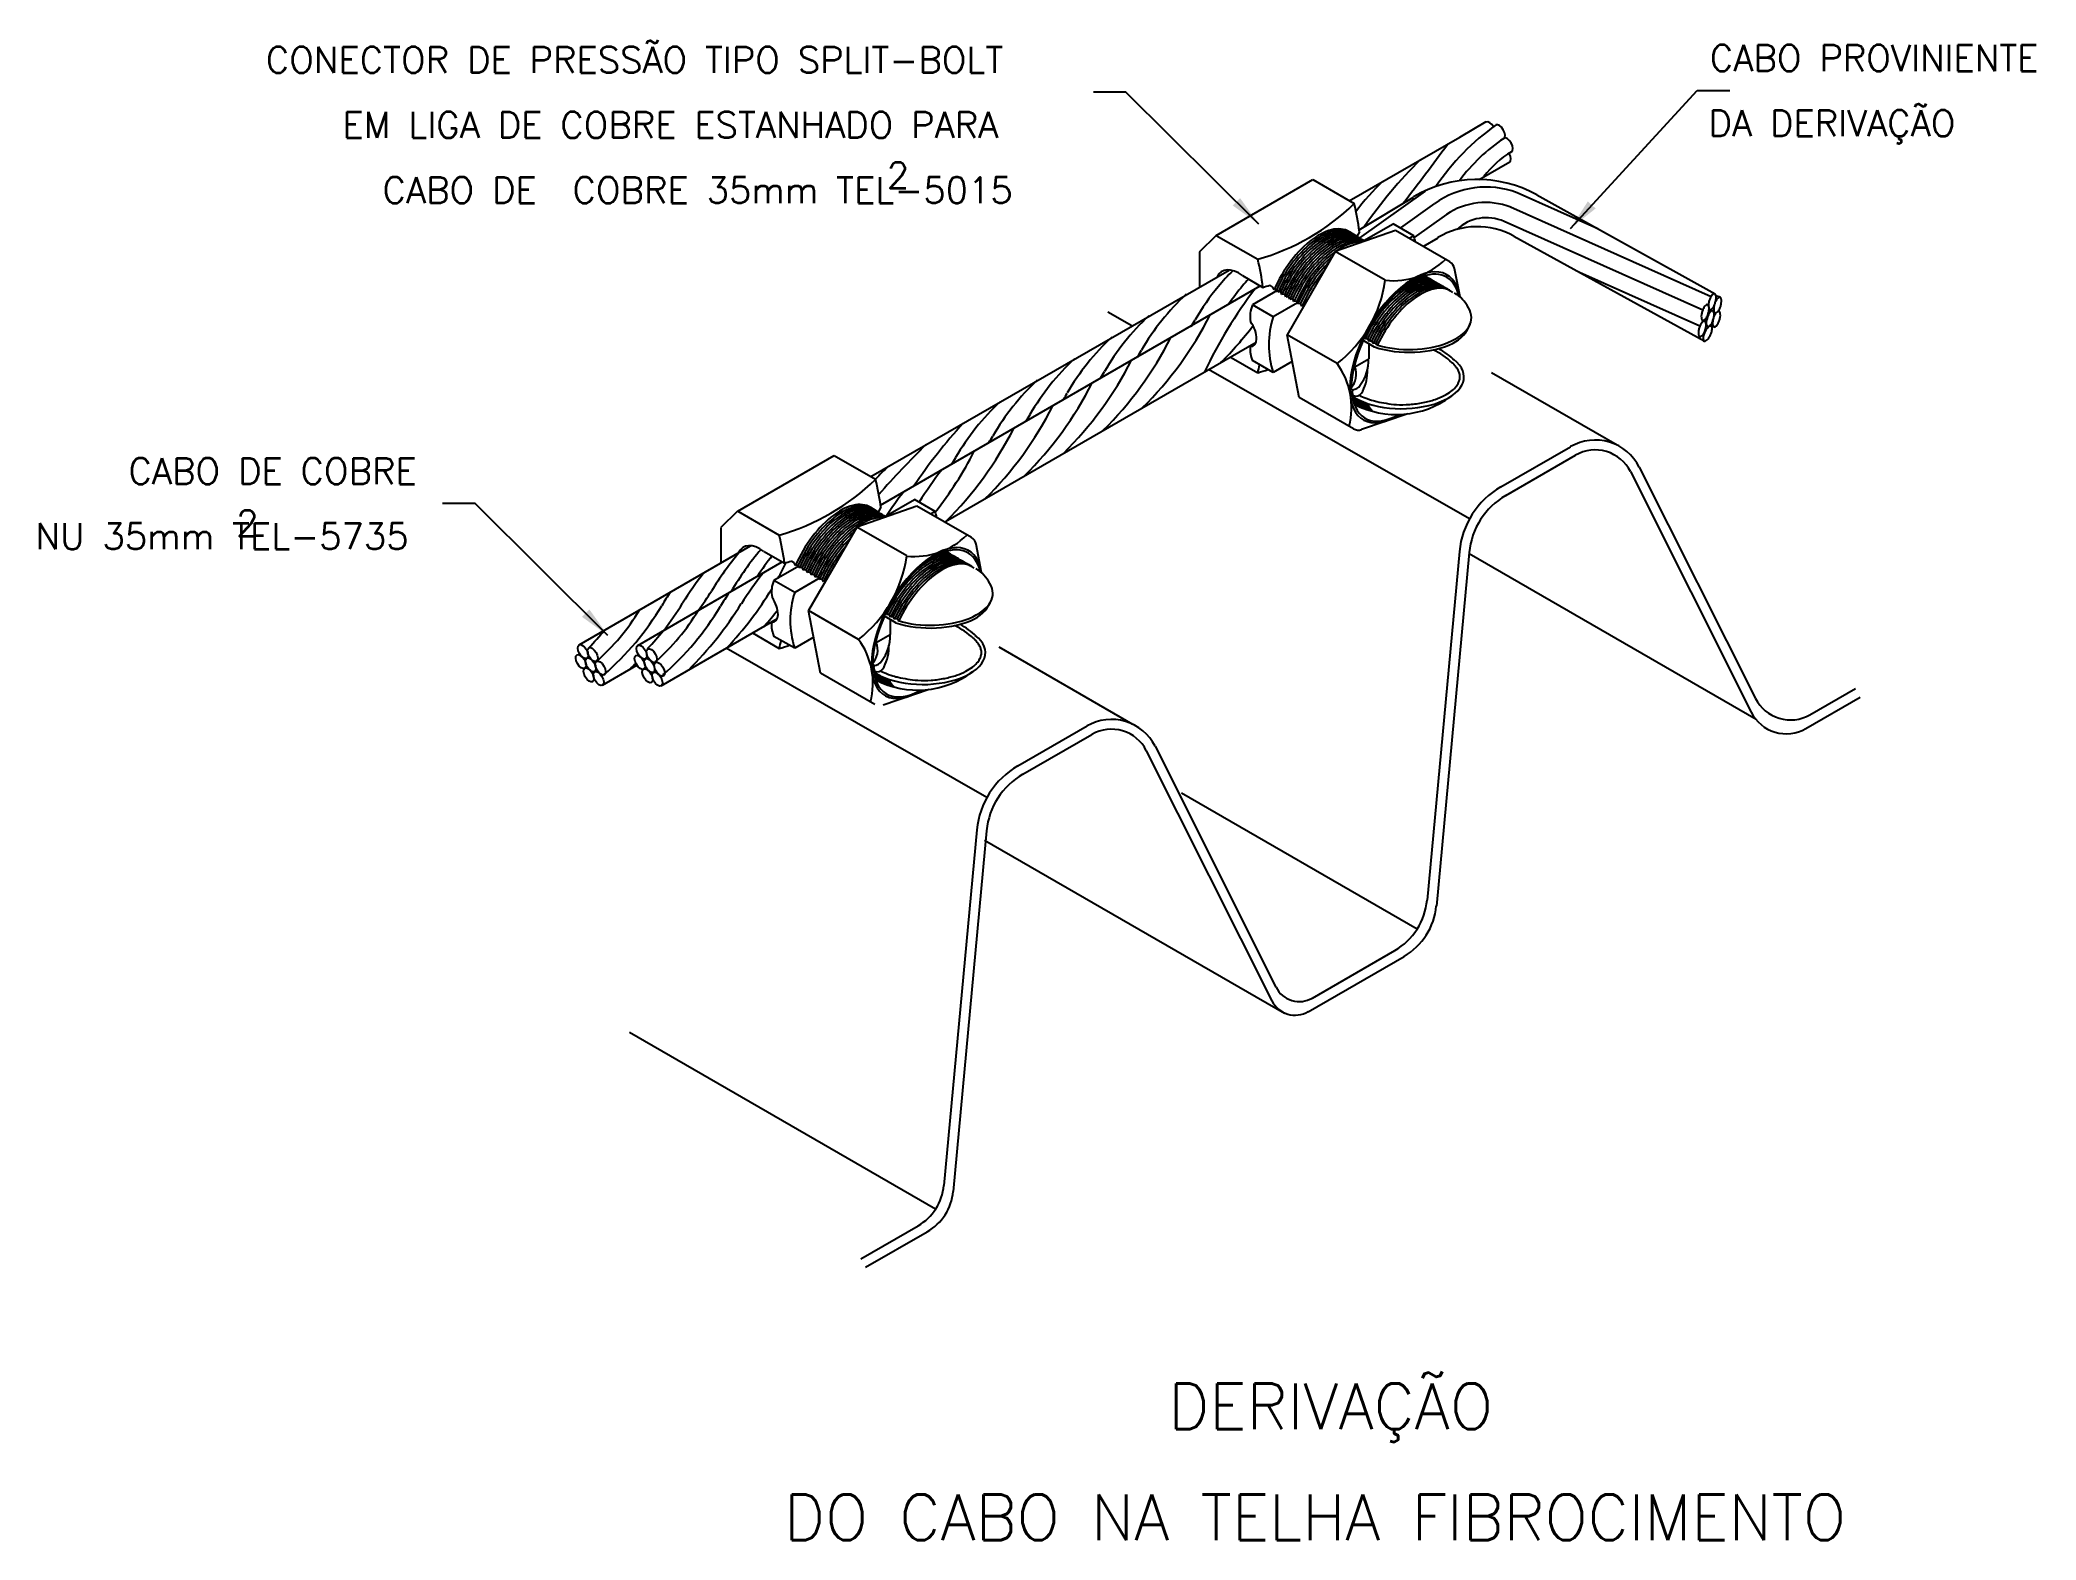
# Model space of a CAD drawing. Header units: millimetres. Extents: x -6347.6 to -6332.3, y -4696.2 to -4684.7.
import ezdxf
from ezdxf.enums import TextEntityAlignment as Align

# ---------------------------------------------------------------- set-up
doc = ezdxf.new("R2010")
doc.units = ezdxf.units.MM
doc.header["$LTSCALE"] = 10
doc.layers.add('Termotécnica', color=7, linetype='Continuous')
doc.styles.add('r140', font='romans.shx')
doc.styles.add('r80', font='romans.shx')

msp = doc.modelspace()

# ---------------------------------------------------------------- linework, layer by layer
at = {"layer": 'Termotécnica', "color": 2}
for p, q in [((-6339.285, -4685.142), (-6339.535, -4685.142)), ((-6338.266, -4686.154), (-6339.285, -4685.142)), ((-6335.875, -4686.186), (-6334.903, -4685.129)), ((-6334.903, -4685.129), (-6334.653, -4685.129)), ((-6337.572, -4685.974), (-6336.725, -4685.485)), ((-6336.725, -4685.485), (-6336.521, -4685.367)), ((-6338.592, -4686.24), (-6337.852, -4685.812)), ((-6337.852, -4685.812), (-6337.534, -4685.996)), ((-6336.575, -4685.811), (-6336.34, -4685.675)), ((-6337.496, -4686.196), (-6337.078, -4685.945)), ((-6334.765, -4686.689), (-6336.132, -4685.93)), ((-6338.721, -4686.366), (-6338.59, -4686.237)), ((-6338.592, -4686.24), (-6338.274, -4686.423)), ((-6337.494, -4686.212), (-6337.514, -4686.248)), ((-6337.004, -4686.325), (-6336.891, -4686.257)), ((-6334.849, -4687.051), (-6336.309, -4686.247)), ((-6338.721, -4686.369), (-6338.721, -4686.632)), ((-6337.006, -4686.324), (-6336.992, -4686.316)), ((-6341.243, -4688.088), (-6338.493, -4686.505)), ((-6338.39, -4686.548), (-6338.234, -4686.638)), ((-6341.167, -4688.308), (-6338.255, -4686.627)), ((-6338.159, -4686.636), (-6338.181, -4686.622)), ((-6338.149, -4686.657), (-6338.159, -4686.636)), ((-6338.128, -4686.653), (-6338.149, -4686.657)), ((-6338.119, -4686.675), (-6338.128, -4686.654)), ((-6338.098, -4686.671), (-6338.119, -4686.675)), ((-6338.088, -4686.693), (-6338.098, -4686.671)), ((-6338.067, -4686.689), (-6338.088, -4686.693)), ((-6338.058, -4686.711), (-6338.067, -4686.689)), ((-6338.037, -4686.708), (-6338.058, -4686.712)), ((-6338.027, -4686.729), (-6338.037, -4686.708)), ((-6338.006, -4686.726), (-6338.027, -4686.73)), ((-6337.996, -4686.747), (-6338.006, -4686.725)), ((-6334.728, -4686.714), (-6334.759, -4686.703)), ((-6337.975, -4686.743), (-6337.996, -4686.747)), ((-6337.966, -4686.765), (-6337.975, -4686.743)), ((-6337.945, -4686.761), (-6337.966, -4686.765)), ((-6337.935, -4686.782), (-6337.945, -4686.761)), ((-6337.92, -4686.78), (-6337.935, -4686.782)), ((-6334.845, -4686.897), (-6334.861, -4686.891)), ((-6334.784, -4686.818), (-6334.812, -4686.808)), ((-6334.766, -4686.834), (-6334.775, -4686.831)), ((-6337.379, -4687.096), (-6337.474, -4687.041)), ((-6337.451, -4687.035), (-6337.458, -4687.019)), ((-6337.43, -4687.031), (-6337.451, -4687.035)), ((-6337.42, -4687.052), (-6337.43, -4687.031)), ((-6334.832, -4686.921), (-6334.835, -4686.92)), ((-6334.823, -4686.938), (-6334.835, -4686.933)), ((-6334.801, -4686.932), (-6334.804, -4686.931)), ((-6334.774, -4686.942), (-6334.801, -4686.932)), ((-6340.668, -4688.434), (-6338.287, -4687.059)), ((-6338.479, -4687.175), (-6338.274, -4687.293)), ((-6337.399, -4687.048), (-6337.42, -4687.052)), ((-6337.389, -4687.069), (-6337.399, -4687.048)), ((-6337.369, -4687.066), (-6337.389, -4687.069)), ((-6337.36, -4687.08), (-6337.369, -4687.066)), ((-6337.53, -4687.485), (-6337.548, -4687.475)), ((-6337.484, -4687.473), (-6337.497, -4687.465)), ((-6342.262, -4688.354), (-6341.522, -4687.927)), ((-6341.522, -4687.927), (-6341.205, -4688.11)), ((-6344.277, -4688.297), (-6344.527, -4688.297)), ((-6343.259, -4689.308), (-6344.277, -4688.297)), ((-6342.392, -4688.481), (-6342.261, -4688.352)), ((-6342.262, -4688.354), (-6341.945, -4688.538)), ((-6341.165, -4688.325), (-6341.185, -4688.363)), ((-6342.392, -4688.484), (-6342.392, -4688.752)), ((-6343.48, -4689.38), (-6342.164, -4688.62)), ((-6342.061, -4688.663), (-6341.905, -4688.753)), ((-6343.029, -4689.384), (-6341.921, -4688.744)), ((-6341.83, -4688.75), (-6341.852, -4688.737)), ((-6341.82, -4688.772), (-6341.83, -4688.75)), ((-6341.799, -4688.768), (-6341.82, -4688.772)), ((-6341.789, -4688.79), (-6341.799, -4688.768)), ((-6341.769, -4688.786), (-6341.789, -4688.79)), ((-6341.759, -4688.808), (-6341.769, -4688.786)), ((-6341.738, -4688.804), (-6341.759, -4688.808)), ((-6341.728, -4688.826), (-6341.738, -4688.804)), ((-6341.708, -4688.822), (-6341.729, -4688.826)), ((-6341.698, -4688.844), (-6341.708, -4688.822)), ((-6341.677, -4688.84), (-6341.698, -4688.844)), ((-6341.667, -4688.861), (-6341.677, -4688.84)), ((-6341.646, -4688.858), (-6341.667, -4688.861)), ((-6341.636, -4688.879), (-6341.646, -4688.858)), ((-6341.615, -4688.876), (-6341.636, -4688.879)), ((-6341.606, -4688.897), (-6341.615, -4688.876)), ((-6341.591, -4688.894), (-6341.606, -4688.897)), ((-6342.85, -4689.694), (-6341.959, -4689.179)), ((-6341.05, -4689.211), (-6341.145, -4689.155)), ((-6341.122, -4689.149), (-6341.129, -4689.133)), ((-6341.101, -4689.145), (-6341.122, -4689.149)), ((-6341.091, -4689.167), (-6341.101, -4689.145)), ((-6341.07, -4689.163), (-6341.091, -4689.167)), ((-6341.06, -4689.183), (-6341.07, -4689.163)), ((-6341.04, -4689.181), (-6341.06, -4689.183)), ((-6341.031, -4689.194), (-6341.04, -4689.181)), ((-6342.15, -4689.289), (-6341.945, -4689.408)), ((-6343.301, -4689.689), (-6343.036, -4689.537)), ((-6341.201, -4689.6), (-6341.218, -4689.59)), ((-6341.154, -4689.588), (-6341.168, -4689.58))]:
    msp.add_line(p, q, dxfattribs=at)
at = {"layer": 'Termotécnica', "color": 1}
for p, q in [((-6336.99, -4685.899), (-6337.496, -4686.26)), ((-6335.665, -4686.189), (-6336.285, -4685.913)), ((-6336.917, -4685.995), (-6337.18, -4686.182)), ((-6336.826, -4686.079), (-6337.073, -4686.255)), ((-6334.796, -4686.71), (-6336.334, -4686.023)), ((-6337.217, -4686.202), (-6337.679, -4686.362)), ((-6337.459, -4686.279), (-6337.236, -4686.15)), ((-6337.077, -4686.242), (-6337.236, -4686.15)), ((-6336.8, -4686.443), (-6337.217, -4686.202)), ((-6337.077, -4686.242), (-6337.113, -4686.262)), ((-6334.86, -4686.813), (-6336.384, -4686.133)), ((-6337.679, -4686.362), (-6338.048, -4687.002)), ((-6337.296, -4686.583), (-6337.679, -4686.362)), ((-6336.721, -4686.71), (-6336.764, -4686.493)), ((-6334.882, -4686.936), (-6335.807, -4686.524)), ((-6338.124, -4686.663), (-6338.314, -4686.772)), ((-6338.155, -4686.864), (-6338.314, -4686.772)), ((-6337.969, -4686.757), (-6338.155, -4686.864)), ((-6337.665, -4687.223), (-6338.048, -4687.002)), ((-6337.956, -4687.482), (-6338.048, -4687.002)), ((-6337.529, -4687.247), (-6337.423, -4687.186)), ((-6337.423, -4687.07), (-6337.423, -4687.186)), ((-6338.155, -4687.292), (-6338.314, -4687.2)), ((-6338.009, -4687.207), (-6338.155, -4687.292)), ((-6337.539, -4687.723), (-6337.956, -4687.482)), ((-6337.546, -4687.423), (-6337.561, -4687.412)), ((-6337.124, -4687.608), (-6337.478, -4687.729)), ((-6341.13, -4688.394), (-6340.907, -4688.265)), ((-6340.748, -4688.356), (-6340.907, -4688.265)), ((-6340.888, -4688.317), (-6341.35, -4688.477)), ((-6340.471, -4688.557), (-6340.888, -4688.317)), ((-6340.748, -4688.356), (-6340.784, -4688.377)), ((-6341.35, -4688.477), (-6341.719, -4689.117)), ((-6340.967, -4688.698), (-6341.35, -4688.477)), ((-6340.392, -4688.825), (-6340.435, -4688.608)), ((-6341.795, -4688.777), (-6341.985, -4688.887)), ((-6341.64, -4688.871), (-6341.826, -4688.979)), ((-6341.826, -4688.979), (-6341.985, -4688.887)), ((-6341.627, -4689.597), (-6341.719, -4689.117)), ((-6341.336, -4689.338), (-6341.719, -4689.117)), ((-6341.094, -4689.185), (-6341.094, -4689.3)), ((-6341.826, -4689.406), (-6341.985, -4689.315)), ((-6341.68, -4689.322), (-6341.826, -4689.406)), ((-6341.2, -4689.361), (-6341.094, -4689.3)), ((-6341.21, -4689.838), (-6341.627, -4689.597)), ((-6341.217, -4689.537), (-6341.231, -4689.526)), ((-6340.794, -4689.722), (-6341.148, -4689.843))]:
    msp.add_line(p, q, dxfattribs=at)
at = {"layer": 'Termotécnica', "color": 3}
for p, q in [((-6339.24, -4686.932), (-6339.423, -4686.827)), ((-6336.649, -4688.413), (-6338.651, -4687.269)), ((-6335.518, -4687.848), (-6336.48, -4687.293)), ((-6336.409, -4688.169), (-6335.874, -4687.86)), ((-6336.372, -4688.235), (-6335.836, -4687.925)), ((-6335.414, -4688.051), (-6334.488, -4689.896)), ((-6335.347, -4688.017), (-6334.456, -4689.791)), ((-6336.727, -4688.665), (-6336.975, -4691.338)), ((-6336.652, -4688.672), (-6336.904, -4691.383)), ((-6334.452, -4689.952), (-6336.653, -4688.681)), ((-6340.351, -4690.55), (-6342.352, -4689.406)), ((-6339.232, -4689.99), (-6340.257, -4689.398)), ((-6334.07, -4690.022), (-6333.652, -4689.78)), ((-6334.038, -4689.916), (-6333.69, -4689.715)), ((-6340.114, -4690.308), (-6339.583, -4690.002)), ((-6340.077, -4690.373), (-6339.546, -4690.067)), ((-6339.129, -4690.192), (-6338.165, -4692.11)), ((-6339.062, -4690.158), (-6338.134, -4692.006)), ((-6337.052, -4691.561), (-6338.859, -4690.518)), ((-6340.428, -4690.799), (-6340.682, -4693.527)), ((-6340.354, -4690.806), (-6340.611, -4693.572)), ((-6338.07, -4692.208), (-6340.369, -4690.88)), ((-6337.887, -4692.194), (-6337.152, -4691.769)), ((-6337.855, -4692.089), (-6337.223, -4691.724)), ((-6340.745, -4693.707), (-6343.092, -4692.352)), ((-6341.319, -4694.089), (-6340.88, -4693.836)), ((-6341.282, -4694.154), (-6340.809, -4693.881))]:
    msp.add_line(p, q, dxfattribs=at)
at = {"layer": 'Termotécnica', "color": 2}
for points in [[(-6334.806, -4686.808, 0.207457), (-6334.797, -4686.807, 0.095933), (-6334.784, -4686.795, 0.052726), (-6334.773, -4686.779, 0.039847), (-6334.764, -4686.755, 0.039847), (-6334.758, -4686.729, 0.052726), (-6334.758, -4686.71, 0.095933), (-6334.762, -4686.693, 0.207457), (-6334.769, -4686.687, 0.207457), (-6334.777, -4686.688, 0.095933), (-6334.791, -4686.7, 0.052726), (-6334.801, -4686.716, 0.039847), (-6334.811, -4686.74, 0.039847), (-6334.816, -4686.766, 0.027092), (-6334.817, -4686.776, 0.095933)], [(-6334.765, -4686.835, 0.207457), (-6334.757, -4686.834, 0.095933), (-6334.743, -4686.822, 0.052726), (-6334.733, -4686.805, 0.039847), (-6334.723, -4686.781, 0.039847), (-6334.718, -4686.756, 0.052726), (-6334.717, -4686.737, 0.095933), (-6334.722, -4686.719, 0.207457), (-6334.728, -4686.714, 0.207457), (-6334.737, -4686.715, 0.095933), (-6334.75, -4686.727, 0.052726), (-6334.761, -4686.743, 0.001764), (-6334.761, -4686.744, 0.039847)], [(-6334.812, -4686.803, 0.1939), (-6334.806, -4686.808, 0.207457)], [(-6334.76, -4686.835, 0.049151), (-6334.769, -4686.85, 0.039847), (-6334.779, -4686.874, 0.039847), (-6334.784, -4686.899, 0.052726), (-6334.785, -4686.919, 0.095933), (-6334.78, -4686.936, 0.207457), (-6334.774, -4686.942, 0.207457)], [(-6334.773, -4686.778, 0.023019), (-6334.776, -4686.792, 0.052726), (-6334.776, -4686.812, 0.095933), (-6334.771, -4686.829, 0.207457), (-6334.765, -4686.835, 0.207457)], [(-6334.774, -4686.942, 0.207457), (-6334.765, -4686.941, 0.095933), (-6334.752, -4686.929, 0.052726), (-6334.741, -4686.913, 0.039847), (-6334.732, -4686.889, 0.039847), (-6334.726, -4686.863, 0.052726), (-6334.726, -4686.844, 0.095933), (-6334.73, -4686.827, 0.207457), (-6334.737, -4686.821, 0.130458), (-6334.742, -4686.821, 0.095933)]]:
    msp.add_lwpolyline(points, format="xyb", dxfattribs=at)
for points in [[(-6334.86, -4686.891, 0.207457), (-6334.852, -4686.89, 0.095933), (-6334.838, -4686.879, 0.052726), (-6334.828, -4686.862, 0.039847), (-6334.818, -4686.838, 0.039847), (-6334.813, -4686.813, 0.052726), (-6334.812, -4686.793, 0.095933), (-6334.817, -4686.776, 0.207457), (-6334.823, -4686.771, 0.207457), (-6334.832, -4686.772, 0.095933), (-6334.845, -4686.783, 0.052726), (-6334.856, -4686.8, 0.039847), (-6334.865, -4686.824, 0.039847), (-6334.871, -4686.849, 0.052726), (-6334.871, -4686.868, 0.095933), (-6334.867, -4686.886, 0.207457)], [(-6334.821, -4686.938, 0.207457), (-6334.813, -4686.937, 0.095933), (-6334.799, -4686.925, 0.052726), (-6334.789, -4686.909, 0.039847), (-6334.78, -4686.885, 0.039847), (-6334.774, -4686.86, 0.052726), (-6334.773, -4686.84, 0.095933), (-6334.778, -4686.823, 0.207457), (-6334.785, -4686.817, 0.207457), (-6334.793, -4686.818, 0.095933), (-6334.807, -4686.83, 0.052726), (-6334.817, -4686.847, 0.039847), (-6334.826, -4686.871, 0.039847), (-6334.832, -4686.896, 0.052726), (-6334.833, -4686.915, 0.095933), (-6334.828, -4686.933, 0.207457)], [(-6334.883, -4687.017, 0.207457), (-6334.874, -4687.016, 0.095933), (-6334.861, -4687.004, 0.052726), (-6334.85, -4686.988, 0.039847), (-6334.841, -4686.964, 0.039847), (-6334.835, -4686.938, 0.052726), (-6334.835, -4686.919, 0.095933), (-6334.839, -4686.902, 0.207457), (-6334.846, -4686.896, 0.207457), (-6334.854, -4686.897, 0.095933), (-6334.868, -4686.909, 0.052726), (-6334.878, -4686.925, 0.039847), (-6334.888, -4686.949, 0.039847), (-6334.893, -4686.975, 0.052726), (-6334.894, -4686.994, 0.095933), (-6334.889, -4687.011, 0.207457)], [(-6334.85, -4687.05, 0.207457), (-6334.842, -4687.05, 0.095933), (-6334.827, -4687.04, 0.052726), (-6334.814, -4687.026, 0.039847), (-6334.801, -4687.003, 0.039847), (-6334.792, -4686.979, 0.052726), (-6334.789, -4686.96, 0.095933), (-6334.791, -4686.942, 0.207457), (-6334.796, -4686.936, 0.207457), (-6334.805, -4686.935, 0.095933), (-6334.82, -4686.945, 0.052726), (-6334.833, -4686.96, 0.039847), (-6334.845, -4686.982, 0.039847), (-6334.855, -4687.006, 0.052726), (-6334.858, -4687.026, 0.095933), (-6334.856, -4687.043, 0.207457)]]:
    msp.add_lwpolyline(points, format="xyb", close=True, dxfattribs=at)
at = {"layer": 'Termotécnica', "color": 1}
for centre, radius, start, end in [((-6335.358, -4686.916), 1.873, 125.5176, 145.8706), ((-6335.615, -4686.644), 1.384, 123.8813, 143.4553), ((-6334.505, -4688.209), 3.586, 134.6576, 145.4372), ((-6347.231, -4678.051), 12.826, 321.751, 324.2671), ((-6335.941, -4686.243), 0.752, 120.9836, 142.8263), ((-6336.192, -4687.034), 1.649, 132.7201, 143.833), ((-6336.523, -4686.55), 0.681, 69.5218, 125.3157), ((-6336.526, -4686.525), 0.538, 69.0575, 123.9365), ((-6336.52, -4686.435), 0.331, 65.6922, 133.515), ((-6337.731, -4686.455), 0.687, 13.8536, 18.1051), ((-6337.235, -4686.014), 0.573, 263.8935, 314.4196), ((-6337.144, -4687.822), 1.862, 135.2334, 140.3065), ((-6336.958, -4687.816), 1.862, 138.1723, 140.3065), ((-6338.272, -4686.446), 0.986, 307.9752, 352.0031), ((-6336.837, -4686.507), 0.0739, 10.8846, 60), ((-6337.555, -4688.054), 1.862, 132.9609, 149.8631), ((-6337.144, -4687.822), 1.862, 140.3065, 149.8631), ((-6335.58, -4688.741), 3.426, 142.3645, 154.8894), ((-6336.958, -4687.816), 1.862, 140.3065, 145.6375), ((-6337.84, -4688.219), 1.862, 132.9609, 149.8631), ((-6341.102, -4685.598), 2.763, 314.6647, 333.0911), ((-6340.327, -4685.984), 1.814, 328.2738, 330.1267), ((-6338.121, -4686.86), 0.212, 155.5864, 191.3137), ((-6337.501, -4687.078), 0.688, 161.8949, 198.1051), ((-6338.125, -4688.383), 1.862, 132.9609, 149.8631), ((-6341.404, -4685.772), 2.763, 314.6647, 333.0911), ((-6340.51, -4685.261), 2.763, 314.9946, 322.7987), ((-6338.411, -4688.548), 1.862, 132.9609, 149.8631), ((-6341.706, -4685.946), 2.763, 314.6647, 333.0911), ((-6340.738, -4686.216), 1.814, 328.2738, 330.1267), ((-6338.109, -4687.111), 0.224, 175.3313, 203.5925), ((-6337.729, -4687.2), 0.305, 321.3212, 2.7333), ((-6338.696, -4688.713), 1.862, 132.9609, 149.8631), ((-6341.023, -4686.381), 1.814, 328.2738, 330.1267), ((-6338.126, -4687.56), 0.571, 345.499, 36.1918), ((-6337.676, -4687.304), 0.158, 317.1076, 21.3624), ((-6337.766, -4687.281), 0.334, 332.7069, 1.9672), ((-6342.007, -4686.12), 2.763, 314.6647, 333.0911), ((-6341.308, -4686.545), 1.814, 328.2738, 330.1267), ((-6337.55, -4687.351), 0.072, 273.0434, 328.3427), ((-6337.525, -4687.412), 0.0603, 270.1402, 338.8672), ((-6338.981, -4688.878), 1.862, 132.9609, 149.8631), ((-6342.309, -4686.295), 2.763, 314.6647, 333.0911), ((-6341.593, -4686.71), 1.814, 328.2738, 330.1267), ((-6337.297, -4690.603), 4.362, 137.9286, 145.9623), ((-6342.61, -4686.469), 2.763, 314.6647, 333.0911), ((-6341.879, -4686.875), 1.814, 328.2738, 330.1267), ((-6337.502, -4687.659), 0.0739, 240, 289.1154), ((-6334.544, -4694.123), 8.878, 134.9888, 138.3883), ((-6342.912, -4686.643), 2.763, 321.5518, 333.0911), ((-6342.164, -4687.039), 1.814, 328.2738, 330.1267), ((-6339.837, -4689.372), 1.862, 132.9609, 137.3342), ((-6337.977, -4690.12), 3.426, 142.5428, 147.6254), ((-6338.273, -4690.292), 3.426, 142.5428, 146.2805), ((-6341.402, -4688.57), 0.687, 13.8536, 18.1051), ((-6340.906, -4688.129), 0.573, 263.8935, 314.4196), ((-6340.507, -4688.621), 0.0739, 10.8846, 60), ((-6340.102, -4690.438), 2.783, 140.6074, 148.0944), ((-6340.45, -4690.048), 2.152, 139.4102, 149.9288), ((-6339.785, -4690.381), 2.783, 142.7712, 146.7112), ((-6341.943, -4688.561), 0.986, 307.9752, 352.0031), ((-6339.803, -4690.911), 3.426, 142.5428, 147.3042), ((-6339.352, -4690.915), 3.426, 142.5428, 147.3042), ((-6344.357, -4687.517), 2.757, 330.6066, 333.4539), ((-6341.024, -4690.16), 2.118, 146.0117, 149.3417), ((-6344.807, -4687.513), 2.757, 324.4914, 328.1717), ((-6340.573, -4690.164), 2.118, 146.0117, 149.3417), ((-6344.357, -4687.517), 2.757, 316.8478, 328.6585), ((-6341.792, -4688.974), 0.212, 155.5864, 191.3137), ((-6341.172, -4689.192), 0.688, 161.8949, 198.1051), ((-6344.491, -4688.208), 1.731, 311.4044, 328.5956), ((-6344.708, -4687.966), 2.17, 310.883, 329.117), ((-6344.041, -4688.212), 1.731, 311.4044, 328.5956), ((-6344.258, -4687.97), 2.17, 310.883, 329.117), ((-6345.035, -4687.605), 2.763, 323.0054, 328.2103), ((-6344.584, -4687.608), 2.763, 314.6647, 328.2103), ((-6343.404, -4688.019), 1.814, 317.7828, 323.0098), ((-6345.636, -4687.306), 3.062, 316.7715, 320.1887), ((-6345.185, -4687.31), 3.062, 316.7715, 320.1887), ((-6341.78, -4689.225), 0.224, 175.3313, 203.5925), ((-6341.797, -4689.675), 0.571, 345.499, 36.1918), ((-6341.399, -4689.315), 0.305, 321.3212, 2.7333), ((-6341.347, -4689.419), 0.158, 317.1076, 21.3624), ((-6341.437, -4689.395), 0.334, 332.7069, 1.9672), ((-6345.035, -4687.605), 2.763, 314.7103, 316.0743), ((-6341.221, -4689.466), 0.072, 273.0434, 328.3427), ((-6341.196, -4689.526), 0.0603, 270.1402, 338.8672)]:
    msp.add_arc(centre, radius, start, end, dxfattribs=at)
at = {"layer": 'Termotécnica', "color": 2}
for centre, radius, start, end in [((-6336.592, -4686.756), 0.946, 60.9416, 120.9439), ((-6338.75, -4684.744), 1.745, 285.8241, 314.1759), ((-6339.286, -4686.43), 1.805, 6.9569, 13.9344), ((-6336.592, -4686.756), 0.583, 60.9416, 120.9439), ((-6340.028, -4686.858), 1.807, 6.984, 13.9344), ((-6338.711, -4684.958), 1.746, 285.8241, 287.6369), ((-6336.904, -4686.917), 0.274, 26.4242, 59.497), ((-6336.901, -4686.824), 0.273, 297.3192, 339.4448), ((-6337.229, -4687.709), 0.665, 47.8924, 63.0928), ((-6337.182, -4687.647), 0.614, 46.866, 61.3786), ((-6340.028, -4686.858), 1.807, 346.0656, 348.0801), ((-6338.75, -4685.613), 1.746, 285.8241, 288.5405), ((-6337.211, -4686.913), 0.7, 242.6705, 306.7217), ((-6342.421, -4686.859), 1.745, 285.8241, 314.1759), ((-6342.957, -4688.545), 1.805, 6.984, 13.9344), ((-6343.698, -4688.973), 1.807, 6.984, 13.9344), ((-6342.381, -4687.073), 1.746, 285.8241, 287.6369), ((-6340.575, -4689.032), 0.274, 26.4242, 59.497), ((-6340.572, -4688.938), 0.273, 297.3192, 339.4448), ((-6340.9, -4689.824), 0.665, 47.8924, 63.0928), ((-6340.853, -4689.761), 0.614, 46.866, 61.3786), ((-6343.698, -4688.973), 1.807, 346.0656, 348.0801), ((-6342.421, -4687.728), 1.746, 285.8241, 288.5405), ((-6340.882, -4689.027), 0.7, 242.6705, 306.7217)]:
    msp.add_arc(centre, radius, start, end, dxfattribs=at)
at = {"layer": 'Termotécnica', "color": 3}
for centre, radius, start, end in [((-6335.685, -4688.187), 0.378, 26.6706, 119.9959), ((-6335.685, -4688.187), 0.302, 26.6638, 120.0024), ((-6336.089, -4688.724), 0.641, 120.0072, 174.6862), ((-6336.089, -4688.724), 0.565, 120.0024, 174.6881), ((-6334.188, -4689.656), 0.3, 206.6638, 300.0024), ((-6339.396, -4690.326), 0.374, 26.6706, 119.9959), ((-6334.22, -4689.762), 0.3, 206.6638, 300.0024), ((-6339.396, -4690.326), 0.299, 26.6638, 120.0024), ((-6339.797, -4690.857), 0.634, 120.0072, 174.6862), ((-6339.797, -4690.857), 0.559, 120.0024, 174.6881), ((-6337.473, -4691.291), 0.5, 300.0024, 354.6881), ((-6337.402, -4691.336), 0.5, 300.0024, 354.6881), ((-6337.955, -4691.916), 0.2, 206.6638, 300.0024), ((-6337.987, -4692.02), 0.2, 206.6638, 300.0024), ((-6341.08, -4693.489), 0.4, 300.0024, 354.6881), ((-6341.009, -4693.535), 0.4, 300.0024, 354.6881)]:
    msp.add_arc(centre, radius, start, end, dxfattribs=at)
at = {"layer": 'Termotécnica', "color": 2}
for centre, major_axis, ratio, start_param, end_param in [((-6336.491, -4685.423), (-0.0299, 0.0519), 0.509483, 4.765756, 6.283185), ((-6336.417, -4685.444), (-0.0299, 0.0519), 0.509483, 3.143946, 6.283185), ((-6336.357, -4685.546), (-0.0299, 0.0519), 0.509483, 3.141593, 6.283185), ((-6336.372, -4685.625), (-0.0299, 0.0519), 0.509483, 3.141593, 4.693232), ((-6338.39, -4686.791), (-0.159, 0.275), 0.509483, 5.438574, 6.617471), ((-6337.146, -4687.116), (0.321, 0.556), 0.500279, -0.498152, 1.725871), ((-6337.111, -4686.872), (0.476, 0.002), 0.509483, 4.157937, 6.597026), ((-6337.168, -4687.326), (0.476, 0.002), 0.509483, -2.437266, 0.576951), ((-6337.11, -4686.873), (0.497, 0.002), 0.529306, 4.139289, 5.448871), ((-6337.129, -4687.086), (-0.321, -0.556), 0.500279, -0.592139, 0.710524), ((-6342.061, -4688.906), (-0.159, 0.275), 0.509483, 5.438574, 6.617471), ((-6340.817, -4689.23), (0.321, 0.556), 0.500279, -0.498152, 1.725871), ((-6340.782, -4688.987), (0.476, 0.002), 0.509483, 4.157937, 6.597026), ((-6340.781, -4688.988), (0.497, 0.002), 0.529306, 4.139289, 5.448871), ((-6340.839, -4689.441), (0.476, 0.002), 0.509483, -2.437266, 0.576951), ((-6340.8, -4689.201), (-0.321, -0.556), 0.500279, -0.592139, 0.710524)]:
    msp.add_ellipse(centre, major_axis=major_axis, ratio=ratio, start_param=start_param, end_param=end_param, dxfattribs=at)
at = {"layer": 'Termotécnica', "color": 1}
for centre, major_axis, ratio, start_param, end_param in [((-6337.85, -4686.688), (0.276, 0.478), 0.509483, -0.069099, 1.793729), ((-6337.835, -4686.697), (0.276, 0.478), 0.509483, -0.066887, 1.769836), ((-6337.82, -4686.706), (0.276, 0.478), 0.509483, 0.000834, 1.792129), ((-6337.805, -4686.715), (0.276, 0.478), 0.509483, -0.059235, 1.769943), ((-6337.79, -4686.724), (0.276, 0.478), 0.509483, 0.000081, 1.792977), ((-6337.774, -4686.733), (0.276, 0.478), 0.509483, 0.069442, 1.769727), ((-6337.759, -4686.742), (0.276, 0.478), 0.509483, 0.000081, 1.792977), ((-6337.744, -4686.751), (0.276, 0.478), 0.509483, 0.069442, 1.769727), ((-6337.729, -4686.76), (0.276, 0.478), 0.509483, 0.000081, 1.792977), ((-6337.713, -4686.769), (0.276, 0.478), 0.509483, 0.069442, 1.769727), ((-6337.698, -4686.778), (0.276, 0.478), 0.509483, 0.159074, 1.793724), ((-6337.682, -4686.787), (0.276, 0.478), 0.509483, 0.259192, 1.76988), ((-6337.667, -4686.795), (0.276, 0.478), 0.509483, 0.941317, 1.792524), ((-6337.652, -4686.804), (0.276, 0.478), 0.509483, 1.054898, 1.770095), ((-6337.638, -4686.816), (0.276, 0.478), 0.509483, 1.207524, 1.787348), ((-6337.143, -4687.098), (-0.321, -0.556), 0.500279, -3.678206, 0.756013), ((-6337.164, -4687.089), (0.276, 0.478), 0.509483, -0.069442, 1.74457), ((-6337.149, -4687.098), (0.276, 0.478), 0.509483, -0.069442, 1.721827), ((-6337.133, -4687.107), (0.276, 0.478), 0.509483, -0.069442, 1.745409), ((-6337.179, -4687.081), (0.276, 0.478), 0.509483, -0.069442, 0.949973), ((-6337.195, -4687.072), (0.276, 0.478), 0.509483, -0.069442, 0.546266), ((-6337.211, -4687.066), (0.276, 0.478), 0.509483, -0.069442, 0.386689), ((-6337.225, -4687.054), (0.276, 0.478), 0.509483, -0.050881, 0.23141), ((-6337.241, -4687.045), (0.276, 0.478), 0.509483, -0.063361, 0.132148), ((-6337.256, -4687.036), (0.276, 0.478), 0.509483, -0.084808, 0.063993), ((-6337.118, -4687.116), (0.276, 0.478), 0.509483, -0.069442, 1.720495), ((-6337.102, -4687.125), (0.276, 0.478), 0.509483, -0.069442, 1.742476), ((-6337.087, -4687.134), (0.276, 0.478), 0.509483, -0.069442, 1.726452), ((-6337.072, -4687.143), (0.276, 0.478), 0.509483, -0.080951, 1.732748), ((-6338.382, -4686.958), (-0.074, 0.129), 0.509483, 2.820425, 4.869091), ((-6337.132, -4687.1), (0.321, 0.556), 0.500279, 1.758319, 2.412877), ((-6337.506, -4687.393), (0.0489, 0.0625), 0.509483, 2.225509, 3.37668), ((-6337.491, -4687.405), (0.0489, 0.0625), 0.509483, 2.225509, 3.514547), ((-6337.2, -4687.09), (0.276, 0.478), 0.509483, 2.755729, 3.035473), ((-6337.193, -4687.092), (0.276, 0.478), 0.509483, 2.750518, 3.049868), ((-6337.177, -4687.1), (0.276, 0.478), 0.509483, 2.748319, 3.029066), ((-6337.172, -4687.102), (0.276, 0.478), 0.509483, 2.754666, 3.049868), ((-6337.156, -4687.11), (0.276, 0.478), 0.509483, 2.749818, 3.007121), ((-6337.155, -4687.107), (0.276, 0.478), 0.509483, 2.770883, 3.049868), ((-6337.215, -4687.081), (0.276, 0.478), 0.509483, 2.903189, 3.049868), ((-6337.222, -4687.079), (0.276, 0.478), 0.509483, 2.965674, 3.046744), ((-6337.139, -4687.115), (0.276, 0.478), 0.509483, 2.767564, 3.020551), ((-6337.136, -4687.114), (0.276, 0.478), 0.509483, 2.77827, 3.049868), ((-6337.121, -4687.123), (0.276, 0.478), 0.509483, 2.76593, 3.012858), ((-6337.119, -4687.12), (0.276, 0.478), 0.509483, 2.779602, 3.049868), ((-6337.104, -4687.129), (0.276, 0.478), 0.509483, 2.77085, 3.007121), ((-6337.102, -4687.125), (0.276, 0.478), 0.509483, 2.78885, 3.049868), ((-6337.087, -4687.134), (0.276, 0.478), 0.509483, 2.77085, 3.007121), ((-6341.521, -4688.802), (0.276, 0.478), 0.509483, -0.069099, 1.793729), ((-6341.506, -4688.812), (0.276, 0.478), 0.509483, -0.066887, 1.769836), ((-6341.491, -4688.821), (0.276, 0.478), 0.509483, 0.000834, 1.792129), ((-6341.476, -4688.83), (0.276, 0.478), 0.509483, -0.059235, 1.769943), ((-6341.46, -4688.839), (0.276, 0.478), 0.509483, 0.000081, 1.792977), ((-6341.445, -4688.848), (0.276, 0.478), 0.509483, 0.069442, 1.769727), ((-6341.43, -4688.857), (0.276, 0.478), 0.509483, 0.000081, 1.792977), ((-6341.415, -4688.866), (0.276, 0.478), 0.509483, 0.069442, 1.769727), ((-6341.399, -4688.875), (0.276, 0.478), 0.509483, 0.000081, 1.792977), ((-6341.384, -4688.884), (0.276, 0.478), 0.509483, 0.069442, 1.769727), ((-6341.368, -4688.892), (0.276, 0.478), 0.509483, 0.159074, 1.793724), ((-6341.353, -4688.901), (0.276, 0.478), 0.509483, 0.259192, 1.76988), ((-6341.338, -4688.91), (0.276, 0.478), 0.509483, 0.941317, 1.792524), ((-6341.322, -4688.919), (0.276, 0.478), 0.509483, 1.054898, 1.770095), ((-6340.813, -4689.213), (-0.321, -0.556), 0.500279, -3.678206, 0.756013), ((-6341.308, -4688.931), (0.276, 0.478), 0.509483, 1.207524, 1.787348), ((-6340.835, -4689.204), (0.276, 0.478), 0.509483, -0.069442, 1.74457), ((-6340.819, -4689.213), (0.276, 0.478), 0.509483, -0.069442, 1.721827), ((-6340.804, -4689.222), (0.276, 0.478), 0.509483, -0.069442, 1.745409), ((-6340.789, -4689.231), (0.276, 0.478), 0.509483, -0.069442, 1.720495), ((-6340.773, -4689.24), (0.276, 0.478), 0.509483, -0.069442, 1.742476), ((-6340.758, -4689.248), (0.276, 0.478), 0.509483, -0.069442, 1.726452), ((-6340.85, -4689.195), (0.276, 0.478), 0.509483, -0.069442, 0.949973), ((-6340.865, -4689.186), (0.276, 0.478), 0.509483, -0.069442, 0.546266), ((-6340.882, -4689.181), (0.276, 0.478), 0.509483, -0.069442, 0.386689), ((-6340.896, -4689.169), (0.276, 0.478), 0.509483, -0.050881, 0.23141), ((-6340.911, -4689.16), (0.276, 0.478), 0.509483, -0.063361, 0.132148), ((-6340.927, -4689.151), (0.276, 0.478), 0.509483, -0.084808, 0.063993), ((-6340.743, -4689.257), (0.276, 0.478), 0.509483, -0.080951, 1.732748), ((-6342.053, -4689.073), (-0.074, 0.129), 0.509483, 2.820425, 4.869091), ((-6340.803, -4689.214), (0.321, 0.556), 0.500279, 1.758319, 2.412877), ((-6341.176, -4689.508), (0.0489, 0.0625), 0.509483, 2.225509, 3.37668), ((-6341.162, -4689.519), (0.0489, 0.0625), 0.509483, 2.225509, 3.514547), ((-6340.871, -4689.205), (0.276, 0.478), 0.509483, 2.755729, 3.035473), ((-6340.863, -4689.206), (0.276, 0.478), 0.509483, 2.750518, 3.049868), ((-6340.886, -4689.196), (0.276, 0.478), 0.509483, 2.903189, 3.049868), ((-6340.893, -4689.193), (0.276, 0.478), 0.509483, 2.965674, 3.046744), ((-6340.848, -4689.215), (0.276, 0.478), 0.509483, 2.748319, 3.029066), ((-6340.843, -4689.216), (0.276, 0.478), 0.509483, 2.754666, 3.049868), ((-6340.827, -4689.225), (0.276, 0.478), 0.509483, 2.749818, 3.007121), ((-6340.826, -4689.221), (0.276, 0.478), 0.509483, 2.770883, 3.049868), ((-6340.81, -4689.23), (0.276, 0.478), 0.509483, 2.767564, 3.020551), ((-6340.807, -4689.229), (0.276, 0.478), 0.509483, 2.77827, 3.049868), ((-6340.792, -4689.238), (0.276, 0.478), 0.509483, 2.76593, 3.012858), ((-6340.79, -4689.235), (0.276, 0.478), 0.509483, 2.779602, 3.049868), ((-6340.775, -4689.243), (0.276, 0.478), 0.509483, 2.77085, 3.007121), ((-6340.773, -4689.24), (0.276, 0.478), 0.509483, 2.78885, 3.049868), ((-6340.758, -4689.248), (0.276, 0.478), 0.509483, 2.77085, 3.007121)]:
    msp.add_ellipse(centre, major_axis=major_axis, ratio=ratio, start_param=start_param, end_param=end_param, dxfattribs=at)
at = {"layer": 'Termotécnica', "color": 2}
for centre, major_axis in [((-6343.466, -4689.508), (-0.0299, 0.0518)), ((-6343.45, -4689.432), (-0.0299, 0.0518)), ((-6343.391, -4689.534), (-0.0299, 0.0518)), ((-6343.376, -4689.454), (-0.0299, 0.0518)), ((-6343.014, -4689.514), (0.0299, -0.0519)), ((-6343, -4689.435), (0.0299, -0.0519)), ((-6342.94, -4689.539), (0.0299, -0.0519)), ((-6342.923, -4689.463), (0.0299, -0.0519)), ((-6343.406, -4689.611), (-0.0299, 0.0518)), ((-6343.331, -4689.638), (-0.0299, 0.0518)), ((-6343.316, -4689.558), (-0.0299, 0.0518)), ((-6342.955, -4689.617), (0.0299, -0.0519)), ((-6342.88, -4689.642), (0.0299, -0.0519)), ((-6342.863, -4689.567), (0.0299, -0.0519))]:
    msp.add_ellipse(centre, major_axis=major_axis, ratio=0.509483, dxfattribs=at)
for points in [[(-6337.484, -4687.473), (-6337.405, -4687.503), (-6337.362, -4687.515), (-6337.285, -4687.528), (-6337.216, -4687.539), (-6337.108, -4687.538), (-6337.004, -4687.524), (-6336.914, -4687.5), (-6336.843, -4687.47), (-6336.791, -4687.437), (-6336.757, -4687.406), (-6336.736, -4687.376), (-6336.725, -4687.349), (-6336.722, -4687.324), (-6336.725, -4687.299), (-6336.736, -4687.272), (-6336.757, -4687.243), (-6336.766, -4687.232), (-6336.777, -4687.22), (-6336.784, -4687.216)], [(-6341.155, -4689.588), (-6341.076, -4689.618), (-6341.033, -4689.629), (-6340.956, -4689.643), (-6340.887, -4689.654), (-6340.778, -4689.653), (-6340.675, -4689.639), (-6340.585, -4689.615), (-6340.514, -4689.585), (-6340.462, -4689.552), (-6340.427, -4689.52), (-6340.407, -4689.491), (-6340.396, -4689.464), (-6340.392, -4689.439), (-6340.396, -4689.413), (-6340.407, -4689.387), (-6340.428, -4689.358), (-6340.437, -4689.346), (-6340.448, -4689.335), (-6340.454, -4689.331)]]:
    msp.add_open_spline(points, degree=3, knots=[3.942773, 3.942773, 3.942773, 3.942773, 4.152047, 4.373331, 4.607258, 4.841184, 5.075111, 5.298225, 5.504103, 5.689757, 5.855803, 6.005181, 6.14422, 6.28326, 6.422299, 6.561339, 6.707536, 6.872139, 7.036742, 7.036742, 7.036742, 7.036742], dxfattribs=at)
for points in [[(-6338.409, -4685.954), (-6338.466, -4686.01), (-6338.266, -4686.154)], [(-6335.742, -4685.979), (-6335.682, -4686.033), (-6335.875, -4686.186)], [(-6343.401, -4689.108), (-6343.458, -4689.165), (-6343.259, -4689.308)]]:
    msp.add_solid(points, dxfattribs=at)

# ---------------------------------------------------------------- texts
at = {"layer": 'Termotécnica', "color": 2, "style": 'r80'}
for s, p in [('CONECTOR DE PRESSÃO TIPO SPLIT-BOLT', (-6345.883, -4684.993)), ('CABO PROVINIENTE ', (-6334.806, -4684.979)), (' EM LIGA DE COBRE ESTANHADO PARA', (-6345.433, -4685.492)), ('DA DERIVAÇÃO', (-6334.817, -4685.479)), ('CABO DE  COBRE 35mm TEL-5015', (-6344.988, -4685.992)), ('CABO DE COBRE', (-6346.937, -4688.147)), ('NU 35mm TEL-5735', (-6347.65, -4688.647))]:
    msp.add_text(s, height=0.2, dxfattribs=at).set_placement(p)
for p in [(-6341.119, -4685.778), (-6346.11, -4688.447)]:
    msp.add_text('2', height=0.2, dxfattribs=at).set_placement(p, align=Align.MIDDLE_LEFT)
at = {"layer": 'Termotécnica', "color": 5, "style": 'r140'}
for s, p in [(' DERIVAÇÃO', (-6337.835, -4695.5)), ('DO CABO NA TELHA FIBROCIMENTO', (-6337.835, -4696.351))]:
    msp.add_text(s, height=0.35, dxfattribs=at).set_placement(p, align=Align.BOTTOM_CENTER)

doc.saveas('drawing.dxf')
